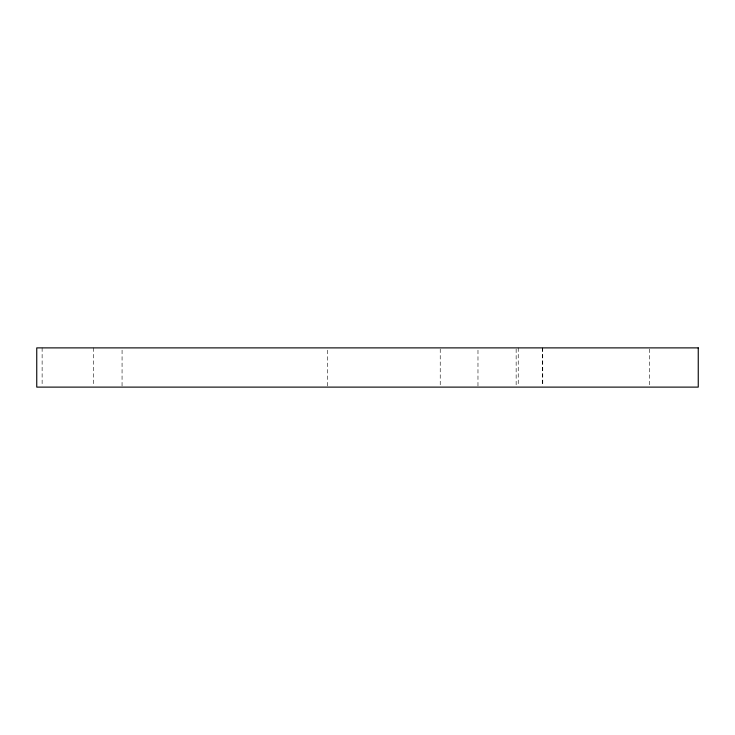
<?xml version="1.0" encoding="UTF-8"?>
<svg xmlns="http://www.w3.org/2000/svg" width="735" height="735" viewBox="0 0 735 735"><rect width="100%" height="100%" fill="white"/><g stroke="black" fill="none" stroke-linecap="round" stroke-linejoin="round"><path stroke-width="0.55" stroke-dasharray="3.67 2.76" d="M122.056 385.994L122.074 347.885M327.553 385.994L327.553 347.885M477.97 385.994L477.98 349.006M542.733 347.885L542.77 385.994M649.501 349.006L649.501 385.994M542.375 347.885L542.375 385.994M518.239 347.885L518.239 385.994M516.145 349.006L516.145 385.994M440.228 349.006L440.228 387.115M93.483 347.885L93.483 385.994M42.125 347.885L42.125 385.994"/><path stroke-width="1.1" d="M698.25 347.885L36.75 347.885L36.75 387.115L698.25 387.115L698.25 347.885"/></g></svg>
